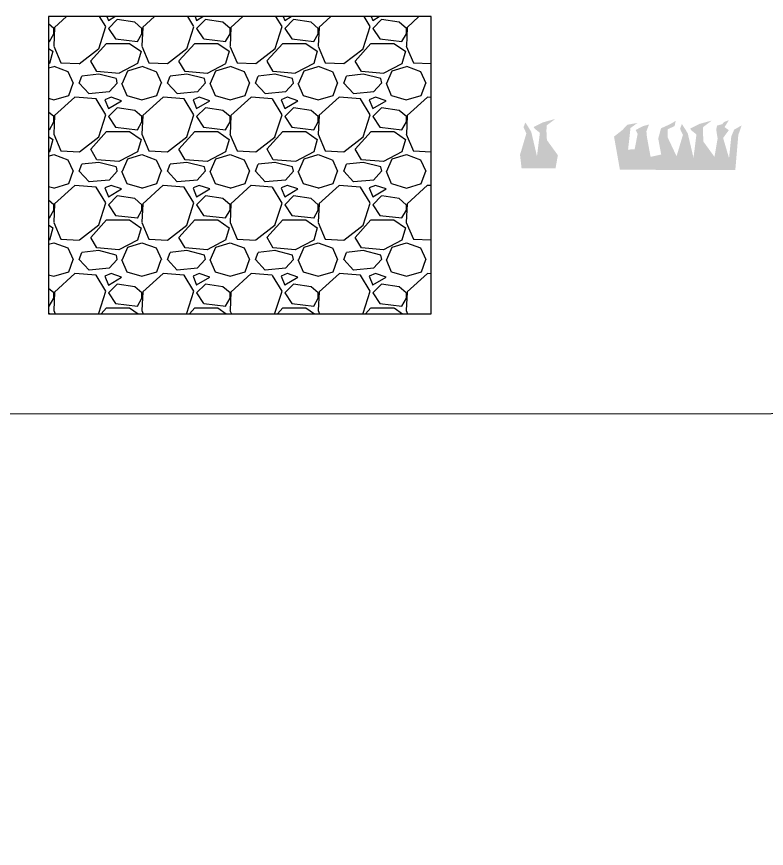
# Model space of a CAD drawing. Header units: inches. Extents: x 1 to 3312, y -950 to 1520.
# Drawn here: x 2271.5 to 2441.6, y 605.8 to 794.5 of the extents above; entities that cross this region are included whole.
import ezdxf

# ---------------------------------------------------------------- set-up
doc = ezdxf.new("R2010")
doc.units = ezdxf.units.IN
doc.header["$MEASUREMENT"] = 0

msp = doc.modelspace()

# ---------------------------------------------------------------- hatches: boundary and pattern name
at = {"ltscale": 0.5, "true_color": 0xc7c8ca}
h = msp.add_hatch(dxfattribs=at)
h.set_pattern_fill('GRAVEL', color=9, scale=20)
h.set_pattern_definition([(228.012788, (-13525.8582, 3239.2743), (-160, -180), [2.69072, -266.38176]), (184.969741, (-13527.6582, 3237.2743), (240, 20), [4.61736, -457.118495]), (132.510447, (-13532.2582, 3236.8743), (200, -220), [3.25576, -322.320652]), (267.273689, (-13540.0582, 3231.8743), (20, 400), [4.20476, -416.27116]), (292.833654, (-13540.2582, 3227.6743), (-100, 240), [4.1231, -408.187463]), (357.273689, (-13538.6582, 3223.8743), (-400, 20), [4.20476, -416.27116]), (37.6942405, (-13534.4582, 3223.67434), (-260, -200), [5.56058, -550.49697]), (72.2553284, (-13530.0582, 3227.07434), (140, 440), [5.24976, -519.72643]), (121.4295656, (-13528.4582, 3232.0743), (-160, 260), [4.219, -417.681462]), (175.236358, (-13530.6582, 3235.6743), (220, -20), [4.81664, -236.015252]), (222.397438, (-13535.4582, 3236.07434), (-240, -220), [6.22896, -616.6675]), (138.814075, (-13520.2582, 3231.6743), (-140, 120), [2.12602, -210.476896]), (171.4692344, (-13521.8582, 3233.0743), (260, -40), [4.04474, -400.430228]), (225, (-13525.858, 3233.674), (-2e-15, -20), [2.82842, -25.455851]), (203.19859, (-13527.2582, 3236.0743), (100, 40), [1.52316, -150.792302]), (291.80141, (-13528.658, 3235.4743), (-20, 60), [2.15406, -105.549236]), (30.963757, (-13527.8582, 3233.4743), (60, 40), [3.49858, -113.120458]), (161.56505, (-13524.858, 3235.2743), (40, -20), [2.52982, -60.715733]), (16.38954, (-13540.2582, 3235.4743), (200, 60), [3.544, -350.856903]), (70.346176, (-13536.8582, 3236.4743), (-80, -220), [2.97322, -294.348155]), (293.19859, (-13524.8582, 3239.2743), (-40, 100), [3.0463, -149.269162]), (343.61046, (-13523.6582, 3236.4743), (-200, 60), [3.544, -350.856903]), (339.443955, (-13540.2582, 3223.0743), (-100, 40), [3.4176, -167.462475]), (294.775141, (-13537.0582, 3221.8743), (-100, 220), [2.86356, -283.492861]), (66.80141, (-13524.6582, 3219.2743), (40, 100), [3.0463, -149.269162]), (17.354025, (-13523.4582, 3222.0743), (-260, -80), [3.35262, -331.908472]), (69.443955, (-13534.4582, 3219.2743), (-40, -100), [1.7088, -169.171275]), (101.309932, (-13525.858, 3219.2743), (-20, 80), [1.0198, -100.96059]), (165.963757, (-13526.058, 3220.2743), (60, -20), [4.1231, -78.339013]), (186.009006, (-13530.0582, 3221.2743), (200, 20), [3.821, -378.278463]), (303.690068, (-13527.858, 3231.6743), (-20, 40), [2.88444, -69.226586]), (353.1572266, (-13526.2582, 3229.2743), (340, -40), [5.03588, -498.551252]), (60.945396, (-13521.2582, 3228.6743), (-80, -140), [2.05912, -203.853483]), (90, (-13520.258, 3230.474), (-20, 20), [1.2, -18.8]), (120.256437, (-13530.4582, 3221.8743), (80, -140), [2.77848, -275.0704]), (48.012788, (-13531.8582, 3224.2743), (160, 180), [5.38144, -263.69104]), (0, (-13528.258, 3228.274), (20, 20), [5.2, -14.8]), (325.3048465, (-13523.0582, 3228.2743), (200, -140), [3.16228, -313.065486]), (254.054604, (-13520.4582, 3226.4743), (-20, -80), [2.91204, -142.690158]), (207.6459754, (-13521.2582, 3223.6743), (-380, -200), [4.7413, -469.389484]), (175.426079, (-13525.4582, 3221.4743), (-260, 20), [5.01598, -496.581468])])
h.paths.add_polyline_path([(2365.50787, 794.47069), (2278.70804, 794.47069), (2278.70804, 727.0656), (2365.50787, 727.0656)])
at = {"ltscale": 0.5}
h = msp.add_hatch(color=7, dxfattribs=at)
h.dxf.hatch_style = 1
h.set_gradient(color1=(244, 238, 81), color2=(242, 103, 34), name='CURVED')
h.paths.add_polyline_path([(2385.66272, 763.16204), (2386.02175, 760.06036), (2393.71235, 760.03062), (2394.25302, 763.04596), (2391.76455, 766.47579), (2391.66013, 768.5229), (2391.70636, 769.79319), (2393.66924, 771.2611), (2390.87786, 770.49693), (2388.77084, 769.44674), (2388.96293, 769.08011), (2390.17677, 768.10547), (2389.51051, 762.80891), (2388.21611, 768.31503), (2387.73071, 769.1465), (2386.86947, 770.48266), (2386.45888, 769.37433), (2386.64189, 768.98368), (2387.10662, 767.99168), (2385.66716, 763.1526)])
h = msp.add_hatch(color=7, dxfattribs=at)
h.dxf.hatch_style = 1
h.set_gradient(color1=(244, 238, 81), color2=(242, 103, 34), name='CURVED')
h.paths.add_polyline_path([(2435.19409, 767.62751), (2435.93598, 769.7959), (2434.25951, 768.84612), (2433.60007, 767.30681), (2433.09242, 762.37774), (2431.7455, 766.96214), (2433.03652, 768.71289), (2432.08065, 769.41776), (2433.05096, 771.01055), (2431.89047, 770.52421), (2431.56688, 770.08538), (2430.36494, 769.76203), (2430.18002, 768.86128), (2430.49689, 766.82424), (2429.78708, 762.66523), (2427.27959, 766.12128), (2427.17517, 768.16839), (2427.2214, 769.43868), (2429.18428, 770.9066), (2426.3929, 770.14242), (2424.28588, 769.09224), (2424.47797, 768.72561), (2425.69181, 767.75096), (2425.02555, 762.45441), (2423.73115, 767.96052), (2423.24575, 768.79199), (2422.38451, 770.12816), (2421.97392, 769.01982), (2422.15693, 768.62917), (2422.62166, 767.63717), (2421.1822, 762.79809), (2419.19472, 767.02468), (2419.17514, 768.93026), (2420.72498, 769.63927), (2420.99813, 770.81447), (2419.57058, 770.01609), (2417.6521, 769.13843), (2417.03204, 766.81354), (2417.69116, 763.19787), (2415.28728, 762.66665), (2414.46246, 767.14205), (2414.33959, 768.46738), (2414.94056, 770.01483), (2413.4988, 769.61513), (2411.88948, 768.74454), (2412.35177, 767.88997), (2411.68146, 764.39678), (2410.17903, 764.3044), (2410.73377, 769.20646), (2412.3182, 770.35798), (2410.08657, 769.96864), (2409.48763, 769.43009), (2409.0002, 768.83692), (2406.9967, 767.26637), (2408.32728, 759.75695), (2434.50939, 759.65568)])

# ---------------------------------------------------------------- linework, layer by layer
at = {"color": 0, "ltscale": 0.5}
msp.add_lwpolyline([(2365.50787, 794.47069), (2278.70804, 794.47069), (2278.70804, 727.0656), (2365.50787, 727.0656)], close=True, dxfattribs=at)
msp.add_lwpolyline([(2820.87586, 130.94133), (2820.87586, 704.47347), (2064.43778, 704.32323), (2064.43778, 130.70266), (2820.87586, 130.8529)], dxfattribs=at)

doc.saveas('drawing.dxf')
